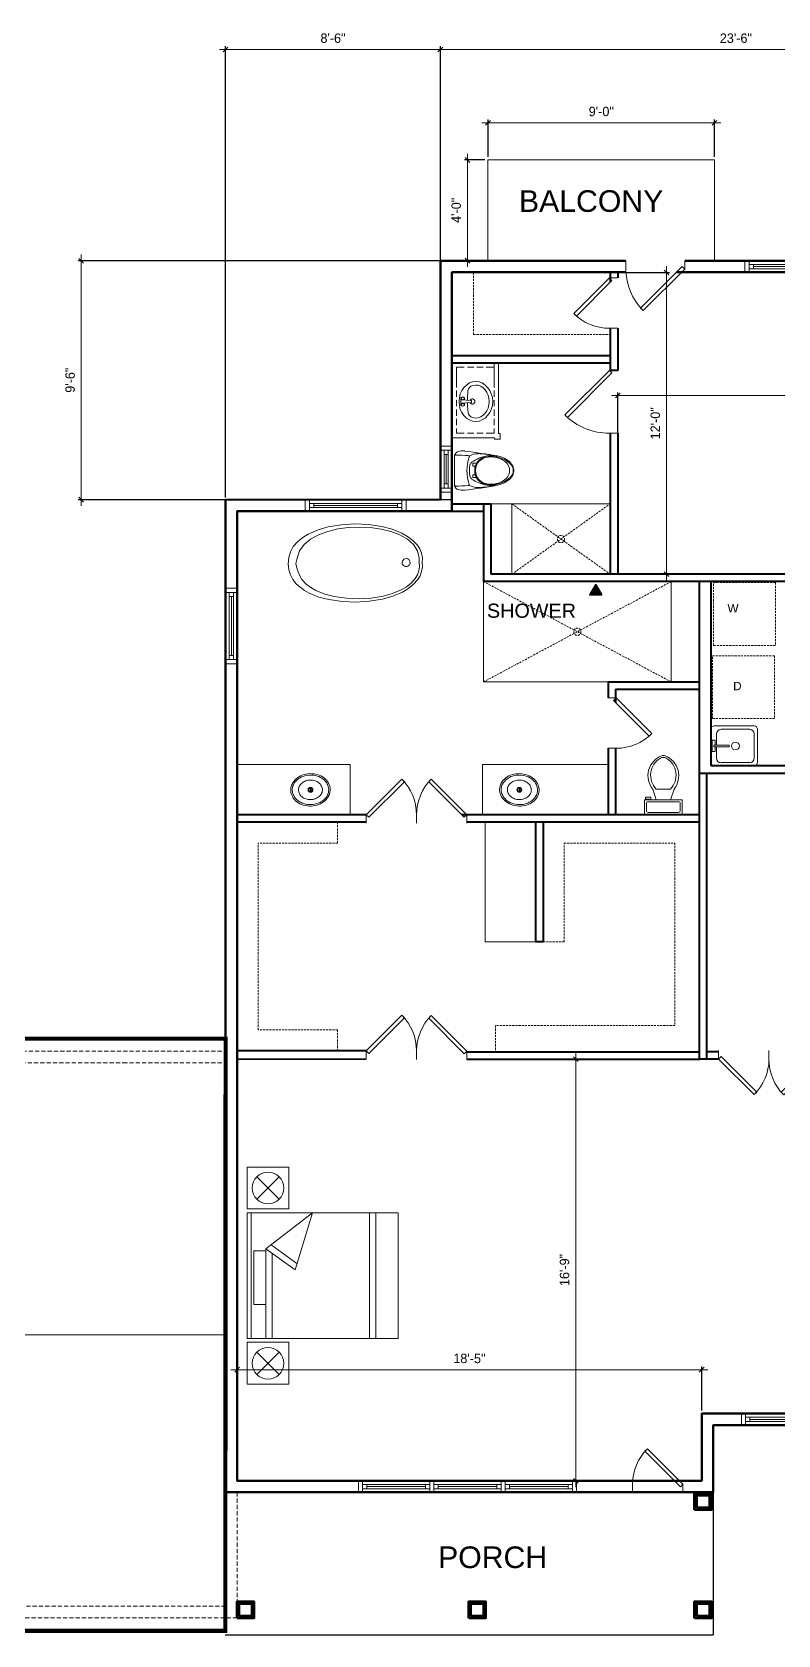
# Model space of a CAD drawing. Extents: x 4834 to 83801, y -13735 to 32221.
# Drawn here: x 11739 to 12095, y -10812 to -10048 of the extents above; entities that cross this region are included whole.
import ezdxf

# ---------------------------------------------------------------- set-up
doc = ezdxf.new("R2010")
doc.units = 0
doc.header["$LTSCALE"] = 8
doc.header["$MEASUREMENT"] = 0
doc.linetypes.add('HIDDEN', pattern=[0.375, 0.25, -0.125])
doc.linetypes.add('Hidden (½x)', pattern=[0.1875, 0.125, -0.0625])
doc.layers.get('0').update_dxf_attribs({"lineweight": 9})
doc.layers.get('DefPoints').update_dxf_attribs({"color": 17})
for name, color, linetype, lineweight in [('A-DIM-480', 52, 'Continuous', 18), ('A-LIGHT+', 133, 'Continuous', 9), ('A-WALL', 7, 'Continuous', 40), ('A-Wall-New', 1, 'Continuous', 50), ('A-Wall-Partition', 3, 'Continuous', 35), ('A-windoor', 2, 'Continuous', 13), ('AFURNITURE', 134, 'Continuous', 18), ('Details', 2, 'Continuous', 15), ('DIM', 8, 'Continuous', 5), ('door', 43, 'Continuous', 13), ('Furniture', 132, 'Continuous', 5), ('hatch', 8, 'Continuous', 13), ('TEXT', 6, 'Continuous', 25)]:
    doc.layers.add(name, color=color, linetype=linetype, lineweight=lineweight)
doc.layers.add('A-LINE', color=6, linetype='Continuous')
doc.layers.add('PDF3_Text', color=7, linetype='Continuous')
doc.styles.add('PDF Arial', font='arial.ttf')
doc.styles.get("Standard").update_dxf_attribs({"font": 'stylu.ttf'})
doc.dimstyles.new('Forum 24', dxfattribs={"dimscale": 24, "dimtxt": 0.1875, "dimasz": 0.09375, "dimexe": 0.0625, "dimexo": 0.0625, "dimgap": 0.125, "dimtad": 1, "dimdec": 4, "dimrnd": 1, "dimzin": 7, "dimdsep": 46, "dimlunit": 4, "dimtxsty": 'Standard', "dimblk": 'OBLIQUE', "dimblk1": 'DIMTICK', "dimblk2": 'OBLIQUE', "dimcen": -0.0625, "dimdle": 0.125, "dimclrd": 256, "dimclre": 256, "dimclrt": 256, "dimadec": 0, "dimazin": 0, "dimtfac": 1, "dimtdec": 4, "dimtmove": 1, "dimatfit": 3, "dimfxl": 0.0625, "dimtvp": 1.2, "dimfrac": 2, "dimtolj": 1, "dimtzin": 7, "dimlwd": 13, "dimarcsym": 0})

# ---------------------------------------------------------------- blocks, each defined once
blk = doc.blocks.new('_Oblique')
at = {"color": 0, "linetype": 'ByBlock', "lineweight": -2}
blk.add_line((-0.5, -0.5), (0.5, 0.5), dxfattribs=at)
blk = doc.blocks.new('*D2575')
at = {"layer": 'DefPoints', "color": 0, "transparency": 16777216}
for p in [(12018.91, -10162.08), (12041.48, -10162.08), (12018.24, -10305.96)]:
    blk.add_point(p, dxfattribs=at)
at = {"layer": 'DIM', "lineweight": 13, "transparency": 16777216}
blk.add_line((12041.48, -10308.96), (12041.48, -10159.08), dxfattribs=at)
at = {"layer": 'DIM', "lineweight": -2, "transparency": 16777216}
for p, q in [((12020.41, -10162.08), (12042.98, -10162.08)), ((12019.74, -10305.96), (12042.98, -10305.96))]:
    blk.add_line(p, q, dxfattribs=at)
at = {"layer": 'DIM', "lineweight": 13, "transparency": 16777216, "xscale": 2.25, "yscale": 2.25, "zscale": 2.25}
for p, rotation in [((12041.48, -10162.08), 90), ((12041.48, -10305.96), 270)]:
    blk.add_blockref('_Oblique', p, dxfattribs=dict(at, rotation=rotation))
at = {"layer": 'DIM', "transparency": 16777216, "insert": (12036.15, -10234.02), "char_height": 4.5, "attachment_point": 5, "rotation": 90}
blk.add_mtext('\\A1;12\'-0"', dxfattribs=at)
blk = doc.blocks.new('DIMTICK')
for p, q in [((-1, 0), (1, 0)), ((0, 1), (0, -1))]:
    blk.add_line(p, q)
at = {"const_width": 0.141}
blk.add_lwpolyline([(0.71, 0.71), (-0.71, -0.71)], dxfattribs=at)
blk = doc.blocks.new('*U2549')
for p, q in [((-30, 0), (-30, 4)), ((0, 0), (0, 4))]:
    blk.add_line(p, q)
blk.add_lwpolyline([(0, 0), (-21.21, -21.21), (-22.45, -19.98), (-1.24, 1.24)], close=True)
blk.add_arc((0, 0), 30, 180, 225)
blk = doc.blocks.new('*U2556')
for p, q in [((-24, 0), (-24, 4)), ((0, 0), (0, 4))]:
    blk.add_line(p, q)
blk.add_lwpolyline([(0, 0), (-16.97, -16.97), (-18.21, -15.73), (-1.24, 1.24)], close=True)
blk.add_arc((0, 0), 24, 180, 225)
blk = doc.blocks.new('*U2475')
for p, q in [((-24, 0), (-24, 4)), ((0, 0), (0, 4))]:
    blk.add_line(p, q)
blk.add_lwpolyline([(0, 0), (-16.97, -16.97), (-18.21, -15.73), (-1.24, 1.24)], close=True)
blk.add_arc((0, 0), 24, 180, 225)
blk = doc.blocks.new('A$C13B4006E')
at = {"layer": 'Furniture'}
for p, q in [((0, 83.54), (0, 103.54)), ((0, 103.54), (20, 103.54)), ((20, 83.54), (20, 103.54)), ((4.68, 98.86), (15.32, 88.21)), ((4.68, 88.21), (15.32, 98.86)), ((0, 83.54), (20, 83.54)), ((2, 21.77), (2, 81.77)), ((9, 38.97), (9, 81.77)), ((12, 41.12), (12, 81.77)), ((58.34, 81.77), (58.34, 21.77)), ((61.34, 81.77), (61.34, 21.77)), ((9, 38.97), (22.88, 48.93)), ((11.48, 37.05), (23.81, 45.91)), ((22.88, 48.93), (31.26, 21.77)), ((31.26, 21.77), (9, 38.97)), ((0, 20), (20, 20)), ((0, 20), (0, 0)), ((4.68, 4.68), (15.32, 15.32)), ((4.68, 15.32), (15.32, 4.68)), ((20, 20), (20, 0)), ((0, 0), (20, 0))]:
    blk.add_line(p, q, dxfattribs=at)
blk.add_lwpolyline([(72, 81.77), (0, 81.77), (0, 21.77), (72, 21.77)], close=True, dxfattribs=at)
blk.add_lwpolyline([(9, 39.96), (3.3, 39.96), (3.3, 65.54), (9, 65.54)], dxfattribs=at)
for centre in [(10, 93.54), (10, 10)]:
    blk.add_circle(centre, 7.53, dxfattribs=at)
blk = doc.blocks.new('*U2546')
for p, q in [((0, 0), (0, -4)), ((-24, 0), (-24, -4))]:
    blk.add_line(p, q)
blk.add_lwpolyline([(0, 0), (-16.97, 16.97), (-18.21, 15.73), (-1.24, -1.24)], close=True)
blk.add_arc((0, 0), 24, 135, 180)
blk = doc.blocks.new('*U2579')
for p, q in [((-36, 0), (8, 0)), ((-36, -3.75), (-36, -1.75)), ((-36, -1.75), (8, -1.75)), ((8, -3.75), (-36, -3.75)), ((-36, -5.5), (8, -5.5)), ((-34, -1.75), (-34, -3.75)), ((6, -2.75), (-34, -2.75)), ((6, -1.75), (6, -3.75)), ((8, -1.75), (8, -3.75))]:
    blk.add_line(p, q)
blk.add_lwpolyline([(-36, -5.5), (-38, -5.5), (-38, 0), (-36, 0)], close=True)
at = {"extrusion": (0, 0, -1)}
blk.add_lwpolyline([(-8, -5.5), (-10, -5.5), (-10, 0), (-8, 0)], close=True, dxfattribs=at)
blk = doc.blocks.new('*U2580')
for p, q in [((-24, 0), (8, 0)), ((-24, -3.75), (-24, -1.75)), ((-24, -1.75), (8, -1.75)), ((8, -3.75), (-24, -3.75)), ((-24, -5.5), (8, -5.5)), ((-22, -1.75), (-22, -3.75)), ((6, -2.75), (-22, -2.75)), ((6, -1.75), (6, -3.75)), ((8, -1.75), (8, -3.75))]:
    blk.add_line(p, q)
blk.add_lwpolyline([(-24, -5.5), (-26, -5.5), (-26, 0), (-24, 0)], close=True)
at = {"extrusion": (0, 0, -1)}
blk.add_lwpolyline([(-8, -5.5), (-10, -5.5), (-10, 0), (-8, 0)], close=True, dxfattribs=at)
blk = doc.blocks.new('*U2715')
for p, q in [((-24, 0), (4, 0)), ((-24, -3.75), (-24, -1.75)), ((-24, -1.75), (4, -1.75)), ((4, -3.75), (-24, -3.75)), ((-24, -5.5), (4, -5.5)), ((-22, -1.75), (-22, -3.75)), ((2, -2.75), (-22, -2.75)), ((2, -1.75), (2, -3.75)), ((4, -1.75), (4, -3.75))]:
    blk.add_line(p, q)
blk.add_lwpolyline([(-24, -5.5), (-26, -5.5), (-26, 0), (-24, 0)], close=True)
at = {"extrusion": (0, 0, -1)}
blk.add_lwpolyline([(-4, -5.5), (-6, -5.5), (-6, 0), (-4, 0)], close=True, dxfattribs=at)
blk = doc.blocks.new('*D2587')
at = {"layer": 'DefPoints', "color": 0, "transparency": 16777216}
for p in [(12217.43, -10220.77), (12018.24, -10305.96), (12217.43, -10315.96)]:
    blk.add_point(p, dxfattribs=at)
at = {"layer": 'DIM', "lineweight": 13, "transparency": 16777216}
blk.add_line((12015.24, -10220.77), (12220.43, -10220.77), dxfattribs=at)
at = {"layer": 'DIM', "lineweight": -2, "transparency": 16777216}
for p, q in [((12018.24, -10304.46), (12018.24, -10219.27)), ((12217.43, -10314.46), (12217.43, -10219.27))]:
    blk.add_line(p, q, dxfattribs=at)
at = {"layer": 'DIM', "lineweight": 13, "transparency": 16777216, "xscale": 2.25, "yscale": 2.25, "zscale": 2.25, "rotation": 180}
blk.add_blockref('_Oblique', (12018.24, -10220.77), dxfattribs=at)
at = {"layer": 'DIM', "lineweight": 13, "transparency": 16777216, "xscale": 2.25, "yscale": 2.25, "zscale": 2.25}
blk.add_blockref('_Oblique', (12217.43, -10220.77), dxfattribs=at)
at = {"layer": 'DIM', "transparency": 16777216, "insert": (12117.84, -10215.36), "char_height": 4.5, "attachment_point": 5}
blk.add_mtext('\\A1;16\'-7"', dxfattribs=at)
blk = doc.blocks.new('*D2664')
at = {"layer": 'A-DIM-480', "lineweight": -2, "transparency": 16777216}
for p, q in [((11933.67, -10154), (11933.67, -10054.3)), ((12215.43, -10154), (12215.43, -10054.3))]:
    blk.add_line(p, q, dxfattribs=at)
at = {"layer": 'A-DIM-480', "lineweight": 13, "transparency": 16777216}
blk.add_line((12218.43, -10055.8), (11930.67, -10055.8), dxfattribs=at)
at = {"layer": 'DefPoints', "color": 0, "transparency": 16777216}
for p in [(11933.67, -10055.8), (11933.67, -10155.5), (12215.43, -10155.5)]:
    blk.add_point(p, dxfattribs=at)
at = {"layer": 'A-DIM-480', "lineweight": 13, "transparency": 16777216, "xscale": 2.25, "yscale": 2.25, "zscale": 2.25, "rotation": 180}
blk.add_blockref('_Oblique', (11933.67, -10055.8), dxfattribs=at)
at = {"layer": 'A-DIM-480', "lineweight": 13, "transparency": 16777216, "xscale": 2.25, "yscale": 2.25, "zscale": 2.25}
blk.add_blockref('_Oblique', (12215.43, -10055.8), dxfattribs=at)
at = {"layer": 'A-DIM-480', "transparency": 16777216, "insert": (12074.55, -10050.47), "char_height": 4.5, "attachment_point": 5}
blk.add_mtext('\\A1;23\'-6"', dxfattribs=at)
blk = doc.blocks.new('*D2665')
at = {"layer": 'A-DIM-480', "lineweight": -2, "transparency": 16777216}
for p, q in [((11831.32, -10269.4), (11831.32, -10054.3)), ((11933.67, -10267.69), (11933.67, -10054.3))]:
    blk.add_line(p, q, dxfattribs=at)
at = {"layer": 'A-DIM-480', "lineweight": 13, "transparency": 16777216}
blk.add_line((11936.67, -10055.8), (11828.32, -10055.8), dxfattribs=at)
at = {"layer": 'DefPoints', "color": 0, "transparency": 16777216}
for p in [(11831.32, -10055.8), (11831.32, -10270.9), (11933.67, -10269.19)]:
    blk.add_point(p, dxfattribs=at)
at = {"layer": 'A-DIM-480', "lineweight": 13, "transparency": 16777216, "xscale": 2.25, "yscale": 2.25, "zscale": 2.25, "rotation": 180}
blk.add_blockref('_Oblique', (11831.32, -10055.8), dxfattribs=at)
at = {"layer": 'A-DIM-480', "lineweight": 13, "transparency": 16777216, "xscale": 2.25, "yscale": 2.25, "zscale": 2.25}
blk.add_blockref('_Oblique', (11933.67, -10055.8), dxfattribs=at)
at = {"layer": 'A-DIM-480', "transparency": 16777216, "insert": (11882.5, -10050.47), "char_height": 4.5, "attachment_point": 5}
blk.add_mtext('\\A1;8\'-6"', dxfattribs=at)
blk = doc.blocks.new('*D2666')
at = {"layer": 'A-DIM-480', "lineweight": 13, "transparency": 16777216}
blk.add_line((11762.52, -10273.43), (11762.52, -10153.52), dxfattribs=at)
at = {"layer": 'A-DIM-480', "lineweight": -2, "transparency": 16777216}
for p, q in [((11939.17, -10156.52), (11761.02, -10156.52)), ((11939.17, -10270.43), (11761.02, -10270.43))]:
    blk.add_line(p, q, dxfattribs=at)
at = {"layer": 'DefPoints', "color": 0, "transparency": 16777216}
for p in [(11762.52, -10156.52), (11940.67, -10156.52), (11940.67, -10270.43)]:
    blk.add_point(p, dxfattribs=at)
at = {"layer": 'A-DIM-480', "lineweight": 13, "transparency": 16777216, "xscale": 2.25, "yscale": 2.25, "zscale": 2.25}
for p, rotation in [((11762.52, -10156.52), 90), ((11762.52, -10270.43), 270)]:
    blk.add_blockref('_Oblique', p, dxfattribs=dict(at, rotation=rotation))
at = {"layer": 'A-DIM-480', "transparency": 16777216, "insert": (11757.18, -10213.47), "char_height": 4.5, "attachment_point": 5, "rotation": 90}
blk.add_mtext('\\A1;9\'-6"', dxfattribs=at)
blk = doc.blocks.new('*D2685')
at = {"layer": 'A-DIM-480', "lineweight": 13, "transparency": 16777216}
blk.add_line((11998.22, -10741.08), (11998.22, -10534.17), dxfattribs=at)
at = {"layer": 'A-DIM-480', "lineweight": -2, "transparency": 16777216}
for p, q in [((12028.1, -10537.17), (11996.72, -10537.17)), ((12021.82, -10738.08), (11996.72, -10738.08))]:
    blk.add_line(p, q, dxfattribs=at)
at = {"layer": 'DefPoints', "color": 0, "transparency": 16777216}
for p in [(11998.22, -10537.17), (12029.6, -10537.17), (12023.32, -10738.08)]:
    blk.add_point(p, dxfattribs=at)
at = {"layer": 'A-DIM-480', "lineweight": 13, "transparency": 16777216, "xscale": 2.25, "yscale": 2.25, "zscale": 2.25}
for p, rotation in [((11998.22, -10537.17), 90), ((11998.22, -10738.08), 270)]:
    blk.add_blockref('_Oblique', p, dxfattribs=dict(at, rotation=rotation))
at = {"layer": 'A-DIM-480', "transparency": 16777216, "insert": (11992.88, -10637.62), "char_height": 4.5, "attachment_point": 5, "rotation": 90}
blk.add_mtext('\\A1;16\'-9"', dxfattribs=at)
blk = doc.blocks.new('*D2686')
at = {"layer": 'A-DIM-480', "lineweight": 13, "transparency": 16777216}
blk.add_line((12061.25, -10685.13), (11833.8, -10685.13), dxfattribs=at)
at = {"layer": 'A-DIM-480', "lineweight": -2, "transparency": 16777216}
for p, q in [((11836.8, -10704.58), (11836.8, -10683.63)), ((12058.25, -10704.58), (12058.25, -10683.63))]:
    blk.add_line(p, q, dxfattribs=at)
at = {"layer": 'DefPoints', "color": 0, "transparency": 16777216}
for p in [(11836.8, -10685.13), (11836.8, -10706.08), (12058.25, -10706.08)]:
    blk.add_point(p, dxfattribs=at)
at = {"layer": 'A-DIM-480', "lineweight": 13, "transparency": 16777216, "xscale": 2.25, "yscale": 2.25, "zscale": 2.25, "rotation": 180}
blk.add_blockref('_Oblique', (11836.8, -10685.13), dxfattribs=at)
at = {"layer": 'A-DIM-480', "lineweight": 13, "transparency": 16777216, "xscale": 2.25, "yscale": 2.25, "zscale": 2.25}
blk.add_blockref('_Oblique', (12058.25, -10685.13), dxfattribs=at)
at = {"layer": 'A-DIM-480', "transparency": 16777216, "insert": (11947.53, -10679.79), "char_height": 4.5, "attachment_point": 5}
blk.add_mtext('\\A1;18\'-5"', dxfattribs=at)
blk = doc.blocks.new('*U2688')
for p, q in [((-24, 0), (-24, 4)), ((0, 0), (0, 4))]:
    blk.add_line(p, q)
blk.add_lwpolyline([(0, 0), (-16.97, -16.97), (-18.21, -15.73), (-1.24, 1.24)], close=True)
blk.add_arc((0, 0), 24, 180, 225)
blk = doc.blocks.new('*U2689')
for p, q in [((-24, 0), (-6, 0)), ((-24, -3.75), (-24, -1.75)), ((-24, -1.75), (-6, -1.75)), ((-6, -3.75), (-24, -3.75)), ((-24, -5.5), (-6, -5.5)), ((-22, -1.75), (-22, -3.75)), ((-8, -2.75), (-22, -2.75)), ((-8, -1.75), (-8, -3.75)), ((-6, -1.75), (-6, -3.75))]:
    blk.add_line(p, q)
blk.add_lwpolyline([(-24, -5.5), (-26, -5.5), (-26, 0), (-24, 0)], close=True)
at = {"extrusion": (0, 0, -1)}
blk.add_lwpolyline([(6, -5.5), (4, -5.5), (4, 0), (6, 0)], close=True, dxfattribs=at)
blk = doc.blocks.new('*U2690')
for p, q in [((-54, 0), (-22, 0)), ((-54, -3.75), (-54, -1.75)), ((-54, -1.75), (-22, -1.75)), ((-22, -3.75), (-54, -3.75)), ((-54, -5.5), (-22, -5.5)), ((-52, -1.75), (-52, -3.75)), ((-24, -2.75), (-52, -2.75)), ((-24, -1.75), (-24, -3.75)), ((-22, -1.75), (-22, -3.75))]:
    blk.add_line(p, q)
blk.add_lwpolyline([(-54, -5.5), (-56, -5.5), (-56, 0), (-54, 0)], close=True)
at = {"extrusion": (0, 0, -1)}
blk.add_lwpolyline([(22, -5.5), (20, -5.5), (20, 0), (22, 0)], close=True, dxfattribs=at)
blk = doc.blocks.new('Toilet - top')
for p, q in [((-10, -8.5), (-8, -8.5)), ((-10, -9.5), (-10, -8.5)), ((-8, -8.5), (-8, -8)), ((-7, -8), (-7, -9.5)), ((-4, -8), (-6, -14)), ((4, -8), (6, -14)), ((9.5, -6), (9.5, -2)), ((-7, -9.5), (-10, -9.5)), ((4, -14), (-4, -14))]:
    blk.add_line(p, q)
blk.add_lwpolyline([(10.5, -8), (10.5, 0), (-10.5, 0), (-10.5, -8)], close=True)
for points in [[(-9.5, -2), (-9.5, -6)], [(8.5, -1), (-8.5, -1)], [(-8.5, -7), (8.5, -7)]]:
    blk.add_lwpolyline(points)
for centre, radius, start, end in [((-8.62, -1.88), 0.884, 81.8699, 188.1301), ((-8.62, -6.12), 0.884, 171.8699, 278.1301), ((8.62, -1.88), 0.884, 351.8699, 98.1301), ((8.62, -6.12), 0.884, 261.8699, 8.1301), ((3.52, -21.58), 12.17, 141.46911, 247.97143), ((4.2, -21.82), 11.33, 136.36773, 238.94682), ((-3.52, -21.58), 12.17, 292.02843, 38.53071), ((-4.2, -21.82), 11.33, 301.05301, 43.63209), ((0, -27.88), 4, 245.73182, 294.26817), ((0, -29), 4, 254.86053, 285.13947)]:
    blk.add_arc(centre, radius, start, end)
blk = doc.blocks.new('*U2691')
for p, q in [((0, 0), (0, -4)), ((24, 0), (24, -4))]:
    blk.add_line(p, q)
blk.add_lwpolyline([(0, 0), (16.97, 16.97), (18.21, 15.73), (1.24, -1.24)], close=True)
blk.add_arc((0, 0), 24, 360, 45)
blk = doc.blocks.new('*U2694')
for p, q in [((-28, 0), (-28, -4)), ((0, 0), (0, -4))]:
    blk.add_line(p, q)
blk.add_lwpolyline([(0, 0), (-19.8, 19.8), (-21.04, 18.56), (-1.24, -1.24)], close=True)
blk.add_arc((0, 0), 28, 135, 180)
blk = doc.blocks.new('*D2695')
at = {"layer": 'A-DIM-480', "lineweight": -2, "transparency": 16777216}
for p, q in [((11954.89, -10108.5), (11945.11, -10108.5)), ((11954.89, -10156.5), (11945.11, -10156.5))]:
    blk.add_line(p, q, dxfattribs=at)
at = {"layer": 'A-DIM-480', "lineweight": 13, "transparency": 16777216}
blk.add_line((11946.61, -10159.5), (11946.61, -10105.5), dxfattribs=at)
at = {"layer": 'DefPoints', "color": 0, "transparency": 16777216}
for p in [(11946.61, -10108.5), (11956.39, -10108.5), (11956.39, -10156.5)]:
    blk.add_point(p, dxfattribs=at)
at = {"layer": 'A-DIM-480', "lineweight": 13, "transparency": 16777216, "xscale": 2.25, "yscale": 2.25, "zscale": 2.25}
for p, rotation in [((11946.61, -10108.5), 90), ((11946.61, -10156.5), 270)]:
    blk.add_blockref('_Oblique', p, dxfattribs=dict(at, rotation=rotation))
at = {"layer": 'A-DIM-480', "transparency": 16777216, "insert": (11941.24, -10132.5), "char_height": 4.5, "attachment_point": 5, "rotation": 90}
blk.add_mtext('\\A1;4\'-0"', dxfattribs=at)
blk = doc.blocks.new('*D2696')
at = {"layer": 'A-DIM-480', "lineweight": 13, "transparency": 16777216}
blk.add_line((11953.39, -10090.73), (12067.39, -10090.73), dxfattribs=at)
at = {"layer": 'A-DIM-480', "lineweight": -2, "transparency": 16777216}
for p, q in [((11956.39, -10107), (11956.39, -10089.23)), ((12064.39, -10107), (12064.39, -10089.23))]:
    blk.add_line(p, q, dxfattribs=at)
at = {"layer": 'DefPoints', "color": 0, "transparency": 16777216}
for p in [(12064.39, -10090.73), (11956.39, -10108.5), (12064.39, -10108.5)]:
    blk.add_point(p, dxfattribs=at)
at = {"layer": 'A-DIM-480', "lineweight": 13, "transparency": 16777216, "xscale": 2.25, "yscale": 2.25, "zscale": 2.25, "rotation": 180}
blk.add_blockref('_Oblique', (11956.39, -10090.73), dxfattribs=at)
at = {"layer": 'A-DIM-480', "lineweight": 13, "transparency": 16777216, "xscale": 2.25, "yscale": 2.25, "zscale": 2.25}
blk.add_blockref('_Oblique', (12064.39, -10090.73), dxfattribs=at)
at = {"layer": 'A-DIM-480', "transparency": 16777216, "insert": (12010.39, -10085.39), "char_height": 4.5, "attachment_point": 5}
blk.add_mtext('\\A1;9\'-0"', dxfattribs=at)

msp = doc.modelspace()

# ---------------------------------------------------------------- hatches: boundary and pattern name
at = {"layer": 'DIM'}
h = msp.add_hatch(dxfattribs=at)
h.set_pattern_fill('ANSI31', color=1, angle=-60)
h.set_pattern_definition([(345, (-5193.84875, 2579.44808), (0.03235238064, 0.1207407283), [])])
h.paths.add_polyline_path([(12010.57911, -10315.8569), (12007.72382, -10310.91139), (12004.89637, -10315.80867), (12010.55127, -10315.80867)])

# ---------------------------------------------------------------- linework, layer by layer
at = {"layer": 'A-LIGHT+'}
for p, q in [((11954.24323, -10309.46381), (11954.24323, -10357.28617)), ((12043.70987, -10309.46381), (12043.70987, -10357.28617)), ((12013.72489, -10357.28617), (11954.24323, -10357.28617))]:
    msp.add_line(p, q, dxfattribs=at)
msp.add_lwpolyline([(11359.72313, -10668.45941), (11831.24014, -10668.45941)], dxfattribs=at)
at = {"layer": 'A-LINE', "color": 6, "linetype": 'Continuous', "lineweight": 30}
for p in [(12063.75244, -10743.57718), (11831.16157, -10811.45282)]:
    msp.add_line(p, (12063.75202, -10811.58064), dxfattribs=at)
at = {"layer": 'A-LINE', "color": 6, "linetype": 'Continuous', "lineweight": 30, "const_width": 2}
msp.add_lwpolyline([(11831.31769, -10527.34304), (11218.60676, -10527.34304), (11218.60676, -10809.57577), (11831.1626, -10809.57577)], close=True, dxfattribs=at)
at = {"layer": 'A-WALL'}
for p, q in [((12014.61932, -10162.07612), (12014.61932, -10166.81728)), ((12018.24432, -10162.07612), (12018.24432, -10164.7174)), ((12014.61932, -10188.7174), (12014.61932, -10208.785)), ((12018.24432, -10188.7174), (12018.24432, -10208.785)), ((12018.24432, -10208.785), (12014.24432, -10208.785)), ((12014.61932, -10238.785), (12014.61932, -10305.96119)), ((12018.24432, -10238.785), (12018.24432, -10305.96119)), ((11939.17325, -10272.40392), (11957.74323, -10272.40392)), ((11939.17325, -10275.90392), (11954.24323, -10275.90392)), ((11954.24323, -10272.40392), (11954.24323, -10309.46381)), ((11957.74323, -10272.40392), (11957.74323, -10305.96381)), ((12057.22489, -10537.05785), (12057.22489, -10309.46381)), ((12062.72489, -10397.31951), (12062.72489, -10309.46381)), ((12013.72489, -10357.28617), (12057.22489, -10357.28617)), ((12013.72489, -10357.28617), (12013.72489, -10364.93871)), ((12017.22489, -10360.78617), (12017.22489, -10367.18216)), ((12017.22489, -10360.78617), (12057.22489, -10360.78617)), ((12013.72489, -10388.93871), (12013.72489, -10420.58977)), ((12017.22489, -10388.93871), (12017.22489, -10420.58977)), ((12113.52455, -10397.31951), (12062.72489, -10397.31951)), ((12113.52404, -10400.94451), (12057.22489, -10400.94451)), ((12060.72489, -10537.05785), (12060.72489, -10400.94451)), ((11898.32352, -10420.58244), (11836.81769, -10420.58836)), ((12057.22489, -10420.58977), (11943.85598, -10420.58977)), ((11898.32352, -10424.08977), (11836.81769, -10424.08836)), ((12057.22489, -10424.08977), (11946.32352, -10424.08977)), ((11982.7038, -10481.20028), (11979.0788, -10481.20028)), ((11898.32352, -10533.17066), (11836.81769, -10533.17066)), ((11946.32352, -10533.55828), (12057.22489, -10533.55577)), ((12066.29991, -10533.55785), (12060.72489, -10533.55785)), ((11898.32352, -10537.17066), (11836.81769, -10537.22677)), ((11946.32352, -10537.17066), (12057.22489, -10537.17066)), ((12066.29991, -10537.05785), (12057.22489, -10537.05785))]:
    msp.add_line(p, q, dxfattribs=at)
for points in [[(11939.17325, -10201.67553), (12014.61932, -10201.67553)], [(11939.17325, -10205.17553), (12014.61932, -10205.17553)], [(12169.43338, -10343.29282), (12169.43338, -10338.34307), (12137.05412, -10305.96381), (11957.74323, -10305.96381)], [(12165.80838, -10397.31951), (12165.80838, -10339.66782), (12135.60437, -10309.46381), (11954.24323, -10309.46381)], [(11979.0788, -10424.08977), (11979.0788, -10481.20028)], [(11982.7038, -10424.08977), (11982.7038, -10481.20028)]]:
    msp.add_lwpolyline(points, dxfattribs=at)
at = {"layer": 'A-Wall-New'}
for points in [[(12669.83244, -10320.97408), (12669.83244, -10156.49785), (12473.83244, -10156.49785), (12473.83244, -10096.49785), (12215.43338, -10096.49785), (12215.43338, -10156.49785), (12050.14421, -10156.49785)], [(12664.33244, -10321.04631), (12664.33244, -10161.99785), (12468.33244, -10161.99785), (12468.33244, -10101.99785), (12220.93338, -10101.99785), (12220.93338, -10161.99785), (12046.16933, -10161.99785)], [(12022.14421, -10156.49785), (11933.67325, -10156.49785), (11933.67325, -10270.40518), (11831.31769, -10270.42698), (11831.31769, -10518.53883)], [(12022.18441, -10161.99785), (11939.17325, -10161.99785), (11939.17325, -10275.90392), (11836.81769, -10275.92572), (11836.81769, -10522.51371)], [(11831.31769, -10518.53883), (11831.31769, -10518.79708)], [(11831.31769, -10518.79708), (11831.31769, -10743.57577), (12063.75244, -10743.57718), (12063.75244, -10711.57718), (12243.75244, -10711.57718), (12243.75244, -10743.57718), (12473.83177, -10743.57718), (12473.8325, -10711.57718), (12669.83244, -10711.57718), (12669.83244, -10544.03878)], [(11836.81769, -10518.50131), (11836.81769, -10522.77195)], [(11836.81769, -10522.77195), (11836.81769, -10738.07577), (12058.25244, -10738.07718), (12058.25244, -10706.07718), (12249.25244, -10706.07718), (12249.25244, -10738.07718), (12468.33189, -10738.07718), (12468.33263, -10706.07718), (12664.33244, -10706.07718), (12664.33244, -10543.96656)]]:
    msp.add_lwpolyline(points, dxfattribs=at)
at = {"layer": 'A-Wall-New', "lineweight": 70}
for points in [[(12054.89897, -10751.91613), (12054.89897, -10743.91613), (12062.89897, -10743.91613), (12062.89897, -10751.91613)], [(12055.89897, -10750.91613), (12055.89897, -10744.91613), (12061.89897, -10744.91613), (12061.89897, -10750.91613)], [(11836.81769, -10803.57577), (11836.81769, -10795.57577), (11844.81769, -10795.57577), (11844.81769, -10803.57577)], [(11947.25451, -10803.57577), (11947.25451, -10795.57577), (11955.25451, -10795.57577), (11955.25451, -10803.57577)], [(12054.89897, -10803.57577), (12054.89897, -10795.57577), (12062.89897, -10795.57577), (12062.89897, -10803.57577)], [(11837.81769, -10802.57577), (11837.81769, -10796.57577), (11843.81769, -10796.57577), (11843.81769, -10802.57577)], [(11948.25451, -10802.57577), (11948.25451, -10796.57577), (11954.25451, -10796.57577), (11954.25451, -10802.57577)], [(12055.89897, -10802.57577), (12055.89897, -10796.57577), (12061.89897, -10796.57577), (12061.89897, -10802.57577)]]:
    msp.add_lwpolyline(points, close=True, dxfattribs=at)
at = {"layer": 'A-Wall-Partition'}
msp.add_lwpolyline([(12010.57911, -10315.8569), (12007.72382, -10310.91139), (12004.89637, -10315.80867), (12010.55127, -10315.80867)], close=True, dxfattribs=at)
at = {"layer": 'AFURNITURE', "linetype": 'HIDDEN', "ltscale": 0.5}
for p, q in [((11949.4584, -10191.67553), (11949.4584, -10161.99785)), ((11967.72736, -10305.96381), (12014.61932, -10272.40392)), ((11967.73101, -10272.40392), (12014.61932, -10305.96119)), ((12043.70987, -10309.46381), (11954.24323, -10357.28617)), ((12043.70987, -10357.28617), (11954.24323, -10309.46381)), ((11884.71127, -10434.08977), (11884.71127, -10424.08977)), ((11884.71127, -10434.08977), (11846.83769, -10434.08836)), ((11846.83897, -10523.17207), (11846.83769, -10434.08836)), ((11992.7038, -10434.08977), (12045.46257, -10434.08977)), ((12045.46257, -10434.08977), (12045.46257, -10521.04147)), ((12045.46257, -10521.04147), (11959.90164, -10521.04236)), ((11959.90164, -10521.04147), (11959.90193, -10533.55693)), ((11884.71127, -10523.17066), (11846.83769, -10523.17207)), ((11884.71127, -10523.17066), (11884.71127, -10533.17066))]:
    msp.add_line(p, q, dxfattribs=at)
at = {"layer": 'AFURNITURE'}
for p, q in [((11967.73101, -10272.40392), (12014.61932, -10272.40392)), ((11890.75169, -10396.58958), (11836.81769, -10396.58774)), ((11890.75169, -10396.58958), (11890.75169, -10420.58958)), ((11953.72489, -10396.58977), (11953.72489, -10420.58977)), ((11953.72489, -10396.58977), (12013.72489, -10396.58977)), ((11979.0788, -10481.20028), (11955.0788, -10481.20028)), ((11958.64809, -10481.20028), (11968.27309, -10481.20028))]:
    msp.add_line(p, q, dxfattribs=at)
at = {"layer": 'AFURNITURE', "linetype": 'HIDDEN', "ltscale": 0.5}
for points in [[(11949.4584, -10191.67553), (12014.61932, -10191.67553)], [(11982.7038, -10481.20028), (11992.7038, -10481.20028), (11992.7038, -10434.08977)]]:
    msp.add_lwpolyline(points, dxfattribs=at)
at = {"layer": 'AFURNITURE'}
for points in [[(11954.74076, -10272.40392), (11967.73101, -10272.40392), (11967.72736, -10305.96381)], [(11955.0788, -10424.08977), (11955.0788, -10481.20028)]]:
    msp.add_lwpolyline(points, dxfattribs=at)
at = {"layer": 'AFURNITURE', "linetype": 'HIDDEN', "ltscale": 0.5}
for points in [[(12063.82275, -10309.9182), (12093.40424, -10309.9182), (12093.39493, -10339.9182), (12063.82275, -10339.9182)], [(12063.43143, -10344.79032), (12093.01292, -10344.79032), (12093.00361, -10374.79032), (12063.43143, -10374.79032)]]:
    msp.add_lwpolyline(points, close=True, dxfattribs=at)
for centre in [(11991.17517, -10289.18256), (11998.97655, -10333.37499)]:
    msp.add_circle(centre, 1.73467, dxfattribs=at)
at = {"layer": 'Details', "linetype": 'Hidden (½x)', "ltscale": 2}
for points in [[(11836.81769, -10743.57577), (11836.81769, -10803.38244), (11548.4674, -10803.38244), (11548.46879, -10533.34304), (11831.31769, -10533.34304)], [(11782.46865, -10533.34304), (11831.31769, -10533.34304)], [(11831.31769, -10743.57577), (11831.31769, -10797.88244), (11553.96743, -10797.88244), (11553.96876, -10538.84304), (11782.46865, -10538.84304)], [(11782.46865, -10538.84304), (11831.31769, -10538.84304)]]:
    msp.add_lwpolyline(points, dxfattribs=at)
at = {"layer": 'door', "lineweight": 20}
msp.add_lwpolyline([(11956.38641, -10156.49785), (11956.38641, -10108.49785), (12064.38641, -10108.49785), (12064.38641, -10156.49785)], dxfattribs=at)
at = {"layer": 'Furniture'}
for points in [[(11941.41325, -10216.90931), (11941.41325, -10207.25486), (11945.09325, -10207.25486)], [(11946.61332, -10207.25486), (11949.57265, -10207.25486)], [(11951.09332, -10207.25486), (11954.13398, -10207.25486)], [(11955.57338, -10207.25486), (11959.25338, -10207.25486)], [(11959.25332, -10205.17553), (11959.25332, -10216.90931)], [(11961.41325, -10205.17553), (11961.41325, -10238.90931), (11962.13325, -10238.90931), (11962.13325, -10241.62931)], [(11941.41325, -10218.42931), (11941.41325, -10221.38864)], [(11941.41325, -10222.90864), (11941.41325, -10225.86864)], [(11943.49325, -10225.6034), (11943.49325, -10221.6834), (11943.81258, -10221.6834)], [(11944.93332, -10221.6834), (11945.17332, -10221.6834), (11945.17332, -10222.9634)], [(11946.61332, -10222.9634), (11946.61332, -10223.0434), (11946.61332, -10221.6034), (11946.77265, -10219.6834), (11946.85265, -10218.4034)], [(11946.93332, -10228.80407), (11947.09332, -10229.6834), (11947.49332, -10230.3234), (11948.13332, -10230.8834), (11948.21332, -10230.9634), (11949.17332, -10231.2834), (11950.61332, -10231.5234), (11951.65332, -10231.4434), (11952.93332, -10230.9634), (11954.13332, -10230.1634), (11955.09332, -10229.20407), (11955.89332, -10228.0034), (11956.45332, -10226.7234), (11956.85332, -10225.20407), (11956.93332, -10223.6034), (11956.85332, -10222.08407), (11956.45332, -10220.5634), (11955.89332, -10219.2834), (11955.09332, -10218.08407), (11954.13332, -10217.0434), (11952.93332, -10216.3234), (11951.65332, -10215.84407), (11950.61332, -10215.7634), (11949.17332, -10215.92407), (11948.21332, -10216.3234), (11948.13332, -10216.3234), (11947.49332, -10216.8834), (11947.09332, -10217.6034), (11946.85332, -10218.4034)], [(11959.25332, -10218.42931), (11959.25332, -10221.38864)], [(11959.25332, -10222.90864), (11959.25332, -10225.86864)], [(11941.41325, -10227.38864), (11941.41325, -10230.42931)], [(11943.81332, -10225.6034), (11943.49398, -10225.6034)], [(11945.17332, -10224.3234), (11945.17332, -10225.6034), (11944.93332, -10225.6034)], [(11946.61332, -10224.1634), (11946.61332, -10225.6034), (11946.77265, -10227.6034), (11946.93265, -10228.80407)], [(11959.25332, -10227.38864), (11959.25332, -10230.42931)], [(11941.41325, -10231.86931), (11941.41325, -10234.90931)], [(11941.41325, -10236.42931), (11941.41325, -10238.74864), (11945.09325, -10238.74864)], [(11959.25332, -10231.86931), (11959.25332, -10234.90931)], [(11959.25332, -10236.42931), (11959.25332, -10238.74864)], [(11959.41325, -10241.62864), (11959.41325, -10240.90864), (11939.17325, -10240.90864)], [(11946.61332, -10238.74864), (11949.57265, -10238.74864)], [(11951.09332, -10238.74864), (11954.13398, -10238.74864)], [(11955.57338, -10238.74864), (11959.25338, -10238.74864)], [(11962.13332, -10241.62864), (11959.41332, -10241.62864)]]:
    msp.add_lwpolyline(points, dxfattribs=at)
for points in [[(11947.57338, -10214.80407), (11946.13338, -10215.7634), (11944.93338, -10216.8834), (11943.89338, -10218.3234), (11943.17338, -10219.92407), (11942.77338, -10221.7634), (11942.61338, -10223.6034), (11942.77338, -10225.5234), (11943.17338, -10227.36407), (11943.89338, -10228.8834), (11944.93338, -10230.3234), (11946.13338, -10231.5234), (11947.57338, -10232.4034), (11949.01338, -10232.9634), (11950.61338, -10233.1234), (11952.13338, -10232.9634), (11953.57338, -10232.4034), (11955.01338, -10231.5234), (11956.21338, -10230.3234), (11957.25338, -10228.8834), (11957.97338, -10227.36407), (11958.45338, -10225.5234), (11958.61338, -10223.6034), (11958.45338, -10221.7634), (11957.97338, -10219.92407), (11957.25338, -10218.3234), (11956.21338, -10216.8834), (11955.01338, -10215.7634), (11953.57338, -10214.80407), (11952.13338, -10214.3234), (11950.61338, -10214.1634), (11949.01338, -10214.3234)], [(11948.45332, -10223.20407), (11948.45332, -10224.08407), (11943.49332, -10224.40407), (11943.49332, -10222.88407)]]:
    msp.add_lwpolyline(points, close=True, dxfattribs=at)
msp.add_lwpolyline([(11947.74738, -10224.11873, 0.359104716), (11949.13938, -10224.85873, 0.358694798), (11950.13205, -10223.63473, 0.358636194), (11949.12138, -10222.42473, 0.358747601), (11947.74005, -10223.18407)], format="xyb", dxfattribs=at)
for centre, radius in [((11944.33365, -10222.13613), 0.69387), ((11944.33365, -10225.17658), 0.69365)]:
    msp.add_circle(centre, radius, dxfattribs=at)
at = {"layer": 'hatch'}
for p, q in [((11871.75641, -10407.96606), (11871.76525, -10409.50568)), ((11971.34442, -10407.96624), (11971.33558, -10409.50587))]:
    msp.add_line(p, q, dxfattribs=at)
for points in [[(11940.76054, -10248.92305, 0.227585057), (11940.52321, -10248.97772, 0.228441993), (11940.41788, -10249.19638)], [(11940.94188, -10249.07572, 0.200060963), (11940.74121, -10249.15638, 0.200592105), (11940.65788, -10249.35638)], [(11947.37388, -10249.62972, -0.232384954), (11947.41121, -10250.08572, 0.165833806), (11947.43121, -10263.02838, -0.230967574), (11947.35721, -10263.46238, 0.156987896), (11951.49788, -10264.58905)], [(11951.49921, -10248.52305, 0.157076779), (11947.35788, -10249.64972, 0.232263816), (11946.97788, -10249.39705)], [(11959.70728, -10249.39972, 0.031463953), (11955.79794, -10249.58838, 0.098469508), (11948.57788, -10252.52572)], [(11956.46461, -10250.12838, 0.39644883), (11950.41928, -10256.55505, 0.396383379), (11956.46461, -10262.98372)], [(11963.68654, -10251.60505, 0.02080523), (11961.83121, -10250.75038, 0.094964082), (11956.45788, -10250.06305)], [(11961.82321, -10262.28172, 0.021156664), (11963.67721, -10261.43305, 0.281418444), (11966.65921, -10256.55638, 0.281453184), (11963.67788, -10251.67905, -0.281453184), (11966.65921, -10256.55638, -0.281418444), (11963.67721, -10261.43305)], [(11966.83721, -10259.95238, 0.221217926), (11968.41721, -10256.55638, 0.221113501), (11966.83788, -10253.16038)], [(11966.89721, -10260.47372, 0.214379801), (11968.65788, -10256.55638, 0.214345747), (11966.89788, -10252.63905)], [(11948.57921, -10260.58705, 0.098480444), (11955.82454, -10263.52105, 0.031374075), (11959.70454, -10263.71305)], [(11940.41521, -10263.91638, 0.227335749), (11940.52121, -10264.13505, 0.226325098), (11940.75788, -10264.18905)], [(11940.66054, -10263.67572, 0.200272011), (11940.74388, -10263.87505, 0.199198061), (11940.94454, -10263.95572)], [(11942.03454, -10265.60638, 0.103510866), (11945.32454, -10265.90038, 0.019549883), (11960.66454, -10263.56105)]]:
    msp.add_lwpolyline(points, format="xyb", dxfattribs=at)
for points in [[(11940.41788, -10249.15572), (11940.41788, -10263.87572)], [(11950.89788, -10253.07572), (11949.13721, -10253.07572), (11949.13721, -10254.43572), (11950.73788, -10254.43572)], [(11950.73788, -10258.59572), (11949.13788, -10258.59572), (11949.13788, -10259.87572), (11950.89721, -10259.87572)], [(11950.17788, -10258.59572), (11950.17788, -10254.43572)], [(11880.24956, -10283.38079), (11875.37791, -10284.82575), (11870.72338, -10286.80131)], [(11892.98325, -10281.97156), (11886.61466, -10282.35554), (11880.25292, -10283.38283)], [(11905.74165, -10283.1354), (11899.46598, -10282.23043), (11892.9845, -10281.96948)], [(11915.32663, -10286.36996), (11910.63493, -10284.48436), (11905.7377, -10283.13344)], [(11870.72869, -10286.79926), (11868.08766, -10288.43609), (11865.6657, -10290.39083), (11863.56149, -10292.66519)], [(11922.71545, -10292.09923), (11920.56919, -10289.86579), (11918.00005, -10287.9591), (11915.33133, -10286.37338)], [(11863.55819, -10292.66869), (11862.20239, -10295.25852), (11861.37929, -10298.05724), (11861.08921, -10300.9595)], [(11865.4205, -10298.23229), (11864.80904, -10300.92363)], [(11918.63445, -10299.01017), (11918.09966, -10298.58396), (11917.35666, -10298.48444), (11918.09966, -10298.58396), (11918.63444, -10299.00884)], [(11925.02159, -10300.34402), (11925.10653, -10298.08643), (11924.66123, -10295.94528), (11923.89763, -10293.91254), (11922.71345, -10292.09919)], [(11923.53499, -10300.35833), (11923.62201, -10298.31673)], [(11861.09121, -10300.95942), (11861.43642, -10303.85356)], [(11864.80335, -10300.81708), (11865.46715, -10303.49415), (11866.34125, -10306.06319), (11867.64095, -10308.51946)], [(11921.69509, -10307.99633), (11922.7405, -10306.26818), (11923.35987, -10304.32946), (11923.65925, -10302.39383), (11923.53297, -10300.35628)], [(11922.87357, -10308.52507), (11924.02262, -10306.68993), (11924.74628, -10304.6422), (11925.15092, -10302.49021), (11925.02361, -10300.34666)], [(11867.64433, -10308.51662), (11869.68288, -10310.64243), (11871.93132, -10312.33954), (11874.38664, -10313.7113)], [(11874.38125, -10313.71208), (11878.64596, -10315.49712), (11883.11711, -10316.63346)], [(11906.0754, -10317.80713), (11910.9468, -10316.47418), (11915.6013, -10314.49528)], [(11906.37538, -10316.41098), (11910.82514, -10315.18742), (11915.05471, -10313.32196)], [(11915.0527, -10313.32058), (11917.48249, -10311.90179), (11919.69717, -10310.16172), (11921.69243, -10307.99708)], [(11915.59737, -10314.49545), (11918.23509, -10312.86132), (11920.76733, -10310.79619), (11922.86887, -10308.52185)], [(11875.68784, -10316.81498), (11880.58533, -10318.0539)], [(11880.58332, -10318.05252), (11886.96367, -10318.95915), (11893.33885, -10319.3278), (11899.81308, -10318.83546), (11906.07014, -10317.80718)], [(11883.11645, -10316.63487), (11888.86113, -10317.43894), (11894.70329, -10317.70472)], [(11894.70728, -10317.70335), (11900.65257, -10317.32477), (11906.3767, -10316.40963)], [(12065.32233, -10382.03885), (12065.32233, -10387.39885)], [(12081.16233, -10379.87885), (12067.48233, -10379.87885)], [(12083.32233, -10393.63885), (12083.32233, -10382.03885)], [(12064.60233, -10385.07885), (12063.24233, -10385.07885), (12063.24233, -10390.43885), (12064.60233, -10390.43885), (12064.60233, -10388.27885), (12064.04233, -10388.27885), (12064.04233, -10387.39885), (12064.60233, -10387.39885), (12064.60233, -10385.07951)], [(12065.32233, -10388.27885), (12065.32233, -10393.63885)], [(12067.48233, -10395.71885), (12081.16233, -10395.71885)]]:
    msp.add_lwpolyline(points, dxfattribs=at)
for points in [[(11917.35666, -10298.48444, 1.229839253), (11918.13376, -10302.12713, -1.229822055)], [(11881.17678, -10408.37834, -0.117634257), (11880.60127, -10411.27326, -0.10446928), (11878.62589, -10413.93409, -0.09001579), (11875.71371, -10415.6974, -0.081919949), (11872.05354, -10416.44479, -0.081919949), (11868.34723, -10415.97711, -0.09001579), (11865.30973, -10414.43971, -0.10446928), (11863.13825, -10411.93634, -0.117634257), (11862.34488, -10409.0934, -0.117634257), (11862.92039, -10406.19848, -0.10446928), (11864.89577, -10403.53765, -0.09001579), (11867.80795, -10401.77434, -0.081919949), (11871.46812, -10401.02695, -0.081919949), (11875.17442, -10401.49463, -0.09001579), (11878.21193, -10403.03203, -0.10446928), (11880.3834, -10405.5354, -0.117634257)], [(11880.44847, -10408.56354, -0.1186217), (11879.8705, -10411.19372, -0.104678172), (11878.00272, -10413.59515, -0.089562066), (11875.291, -10415.15683, -0.081184699), (11871.90057, -10415.78026, -0.081184699), (11868.48808, -10415.29177, -0.089562066), (11865.71655, -10413.83886, -0.104678172), (11863.75501, -10411.51339, -0.1186217), (11863.07319, -10408.9082, -0.1186217), (11863.65116, -10406.27802, -0.104678172), (11865.51893, -10403.87659, -0.089562066), (11868.23066, -10402.31491, -0.081184699), (11871.62109, -10401.69148, -0.081184699), (11875.03358, -10402.17997, -0.089562066), (11877.80511, -10403.63288, -0.104678172), (11879.76665, -10405.95835, -0.1186217)], [(11877.47283, -10408.63919, -0.118282567), (11877.08757, -10410.37389, -0.10460746), (11875.85544, -10411.95338, -0.089717964), (11874.06899, -10412.97839, -0.081436083), (11871.83949, -10413.38279, -0.081436083), (11869.59757, -10413.05407, -0.089717964), (11867.77745, -10412.09011, -0.10460746), (11866.49258, -10410.55322, -0.118282567), (11866.04883, -10408.83255, -0.118282567), (11866.43409, -10407.09785, -0.10460746), (11867.66621, -10405.51836, -0.089717964), (11869.45266, -10404.49336, -0.081436083), (11871.68217, -10404.08895, -0.081436083), (11873.92409, -10404.41767, -0.089717964), (11875.74421, -10405.38163, -0.10460746), (11877.02908, -10406.91852, -0.118282567)], [(11961.92405, -10408.37853, 0.117634257), (11962.49955, -10411.27345, 0.10446928), (11964.47494, -10413.93428, 0.09001579), (11967.38712, -10415.69758, 0.081919949), (11971.04729, -10416.44498, 0.081919949), (11974.75359, -10415.97729, 0.09001579), (11977.7911, -10414.4399, 0.10446928), (11979.96257, -10411.93652, 0.117634257), (11980.75595, -10409.09358, 0.117634257), (11980.18044, -10406.19867, 0.10446928), (11978.20506, -10403.53784, 0.09001579), (11975.29288, -10401.77453, 0.081919949), (11971.63271, -10401.02714, 0.081919949), (11967.9264, -10401.49482, 0.09001579), (11964.88889, -10403.03222, 0.10446928), (11962.71742, -10405.53559, 0.117634257)], [(11962.65236, -10408.56372, 0.1186217), (11963.23033, -10411.19391, 0.104678172), (11965.0981, -10413.59533, 0.089562066), (11967.80983, -10415.15701, 0.081184699), (11971.20026, -10415.78044, 0.081184699), (11974.61275, -10415.29196, 0.089562066), (11977.38428, -10413.83905, 0.104678172), (11979.34582, -10411.51358, 0.1186217), (11980.02763, -10408.90839, 0.1186217), (11979.44967, -10406.27821, 0.104678172), (11977.58189, -10403.87678, 0.089562066), (11974.87017, -10402.3151, 0.081184699), (11971.47973, -10401.69167, 0.081184699), (11968.06725, -10402.18015, 0.089562066), (11965.29572, -10403.63306, 0.104678172), (11963.33418, -10405.95853, 0.1186217)], [(11965.62799, -10408.63937, 0.118282567), (11966.01326, -10410.37407, 0.10460746), (11967.24538, -10411.95356, 0.089717964), (11969.03183, -10412.97857, 0.081436083), (11971.26134, -10413.38298, 0.081436083), (11973.50326, -10413.05426, 0.089717964), (11975.32338, -10412.09029, 0.10460746), (11976.60825, -10410.55341, 0.118282567), (11977.052, -10408.83274, 0.118282567), (11976.66674, -10407.09804, 0.10460746), (11975.43461, -10405.51855, 0.089717964), (11973.64816, -10404.49354, 0.081436083), (11971.41865, -10404.08913, 0.081436083), (11969.17673, -10404.41786, 0.089717964), (11967.35662, -10405.38182, 0.10460746), (11966.07175, -10406.91871, 0.118282567)]]:
    msp.add_lwpolyline(points, format="xyb", close=True, dxfattribs=at)
for points in [[(12064.28233, -10378.27885), (12063.72233, -10378.43885), (12063.16233, -10378.75885), (12062.84233, -10379.31951), (12062.76233, -10379.87818), (12062.76233, -10395.71885), (12062.84233, -10396.35885), (12063.16233, -10396.83885), (12063.72233, -10397.15885), (12064.28233, -10397.31951), (12083.32233, -10397.31951), (12083.88233, -10397.15885), (12084.44233, -10396.83885), (12084.76233, -10396.35885), (12084.84233, -10395.71885), (12084.84233, -10379.87818), (12084.76233, -10379.31951), (12084.44233, -10378.75885), (12083.88233, -10378.43885), (12083.32233, -10378.27885)], [(12071.40233, -10388.27885), (12064.04233, -10388.27885), (12064.04233, -10387.39885), (12071.40233, -10387.39885)]]:
    msp.add_lwpolyline(points, close=True, dxfattribs=at)
for centre, radius in [((12074.32238, -10387.8388), 1.87995), ((11871.76083, -10408.73587), 1.15474), ((11871.76083, -10408.73587), 0.76983), ((11971.34, -10408.73606), 1.15474), ((11971.34, -10408.73606), 0.76983)]:
    msp.add_circle(centre, radius, dxfattribs=at)
for centre, radius, start, end in [((11942.6956, -10249.43619), 2.0405, 106.95501922, 177.00896425), ((11939.51339, -10348.97256), 99.81606, 85.70322175, 89.19378025), ((11944.37404, -10255.18589), 8.02956, 83.22562414, 106.96430838), ((11922.96008, -10445.36317), 199.33164, 79.01321652, 83.55222032), ((11959.58539, -10256.55572), 12.04751, 164.82658238, 195.17341762), ((11949.4219, -10253.83861), 1.48295, 123.29292069, 164.74330368), ((11956.85747, -10256.55725), 6.84175, 93.51609307, 162.16440376), ((11949.41932, -10307.59458), 59.15862, 78.9653029, 87.93485344), ((11957.34119, -10264.39556), 14.75952, 49.88781451, 93.50881521), ((11958.30025, -10262.31477), 12.99937, 48.37442527, 78.02295372), ((11949.42099, -10259.27285), 1.48481, 195.26243437, 236.64242163), ((11956.85697, -10256.55546), 6.84044, 197.83374665, 266.48750191), ((11957.33695, -10248.7173), 14.75882, 266.48678695, 310.10554316), ((11958.29841, -10250.71819), 12.99729, 281.96623809, 311.62095438), ((11942.69997, -10263.67495), 2.04089, 182.99867838, 253.03733815), ((11939.51702, -10164.14098), 99.81513, 270.79993582, 274.29050977), ((11946.94007, -10263.19631), 0.51945, 274.1737485, 326.4951959), ((11949.42874, -10205.60037), 59.07527, 272.05315557, 281.03660223), ((11957.33998, -10248.71191), 14.36401, 266.49521453, 288.22037881), ((11958.27484, -10251.05741), 12.69338, 280.80553346, 282.07971212), ((12067.44255, -10382.07841), 2.12023, 90.0061249, 179.9938751), ((12081.12196, -10382.07922), 2.12037, 359.99195488, 89.99003041), ((12067.44255, -10393.67862), 2.12023, 180.0061249, 269.9938751), ((12081.1221, -10393.67862), 2.12023, 270.0061249, 359.9938751)]:
    msp.add_arc(centre, radius, start, end, dxfattribs=at)
for points in [[(11923.62201, -10298.31673), (11922.21498, -10278.68536), (11868.56652, -10278.41109), (11865.4205, -10298.23229)], [(11918.13376, -10302.12713), (11919.38902, -10301.21234), (11919.70284, -10300.29261), (11918.63444, -10299.00884)], [(11918.13376, -10302.12713), (11919.38902, -10301.21234), (11919.70284, -10300.29261), (11918.63445, -10299.01017)], [(11861.43642, -10303.85356), (11862.80863, -10310.72534), (11869.549, -10314.88665), (11875.68784, -10316.81498)]]:
    msp.add_open_spline(points, degree=3, dxfattribs=at)

# ---------------------------------------------------------------- block references
at = {"layer": 'A-windoor', "lineweight": 25}
for name, p, rotation in [('*U2580', (12088.88679, -10162.06111), 180), ('*U2689', (11933.67325, -10240.86995), 89.99999999999997), ('*U2579', (11879.31084, -10275.9395), 180), ('*U2690', (11831.30359, -10292.64563), 89.99999999999997), ('*U2715', (12083.15641, -10711.55469), 180), ('*U2580', (11904.63817, -10743.63903), 180), ('*U2580', (11938.63817, -10743.63903), 180), ('*U2580', (11972.63817, -10743.64044), 180)]:
    msp.add_blockref(name, p, dxfattribs=dict(at, rotation=rotation))
at = {"layer": 'door', "lineweight": 20, "xscale": -1}
for name, p, rotation in [('*U2694', (12050.14421, -10160.49785), 180), ('*U2688', (12014.24432, -10164.7174), 270), ('*U2549', (12014.24432, -10208.785), 270), ('*U2556', (11946.32352, -10420.58244), 180), ('*U2475', (11946.32352, -10533.30709), 180), ('*U2546', (12114.29991, -10537.19427), 180), ('*U2475', (12049.31141, -10739.76272), 180)]:
    msp.add_blockref(name, p, dxfattribs=dict(at, rotation=rotation))
at = {"layer": 'door', "lineweight": 20}
for name, p, rotation in [('*U2691', (12017.45632, -10364.93871), 270), ('*U2556', (11898.32352, -10420.58244), 180), ('*U2475', (11898.32352, -10533.17066), 180), ('*U2546', (12066.29991, -10537.05785), 180)]:
    msp.add_blockref(name, p, dxfattribs=dict(at, rotation=rotation))
at = {"layer": 'Furniture', "xscale": -1, "rotation": 180}
msp.add_blockref('A$C13B4006E', (11841.50856, -10588.53326), dxfattribs=at)
at = {"layer": 'hatch', "xscale": -0.8484843624469084, "yscale": 0.8484843624469084, "zscale": 0.8484843624469084, "rotation": 180}
msp.add_blockref('Toilet - top', (12039.97382, -10420.3371), dxfattribs=at)

# ---------------------------------------------------------------- texts
at = {"layer": 'PDF3_Text', "lineweight": 0, "char_height": 10.307812, "style": 'PDF Arial'}
for s, insert, attachment_point in [('BALCONY', (12039.95501, -10133.3811), 9), ('PORCH', (11932.58623, -10779.84591), 7)]:
    msp.add_mtext(s, dxfattribs=dict(at, insert=insert, attachment_point=attachment_point))
at = {"layer": 'TEXT'}
for s, insert, char_height, width, attachment_point in [('{\\fArial|b0|i0|c0|p34;\\H1.5x;SHOWER}', (11977.11395, -10323.4001), 4.5, 97.9107981, 5), ('{\\fArial|b0|i0|c0|p34;W}', (12075.82605, -10320.2028), 4, 7.1850211, 3), ('{\\fArial|b0|i0|c0|p34;D}', (12077.28648, -10357.26021), 4, 7.1850211, 3)]:
    msp.add_mtext(s, dxfattribs=dict(at, insert=insert, char_height=char_height, width=width, attachment_point=attachment_point))

# ---------------------------------------------------------------- dimensions: what is measured, and where the dimension line sits
at = {"layer": 'A-DIM-480'}
for base, p1, p2, picture, middle in [((11831.31769, -10055.80448), (11933.67325, -10269.19105), (11831.31769, -10270.90447), '*D2665', (11882.49547, -10050.47048)), ((11933.67325, -10055.80448), (12215.43338, -10155.49785), (11933.67325, -10155.49785), '*D2664', (12074.55332, -10050.47048)), ((12064.38641, -10090.73493), (11956.38641, -10108.49785), (12064.38641, -10108.49785), '*D2696', (12010.38641, -10085.39434)), ((11836.803588, -10685.134717), (12058.252435, -10706.077181), (11836.803588, -10706.077181), '*D2686', (11947.528012, -10679.787535))]:
    dim = msp.add_linear_dim(base=base, p1=p1, p2=p2, dimstyle='Forum 24', dxfattribs=at)
    dim.commit()
    dim.dimension.update_dxf_attribs({"geometry": picture, "text_midpoint": middle})
for base, p1, p2, picture, middle in [((11946.60761, -10108.49785), (11956.38641, -10156.49785), (11956.38641, -10108.49785), '*D2695', (11941.24067, -10132.49785)), ((11762.51674, -10156.51844), (11940.67347, -10270.42577), (11940.67347, -10156.51844), '*D2666', (11757.18273, -10213.4721)), ((11998.21719, -10537.17066), (12023.31781, -10738.07718), (12029.59569, -10537.17066), '*D2685', (11992.88319, -10637.62392))]:
    dim = msp.add_linear_dim(base=base, p1=p1, p2=p2, angle=90, dimstyle='Forum 24', dxfattribs=at)
    dim.commit()
    dim.dimension.update_dxf_attribs({"geometry": picture, "text_midpoint": middle})
at = {"layer": 'DIM'}
dim = msp.add_linear_dim(base=(12041.48169, -10162.07612), p1=(12018.24432, -10305.96119), p2=(12018.90896, -10162.07612), angle=90, dimstyle='Forum 24', dxfattribs=at)
dim.commit()
dim.dimension.update_dxf_attribs({"geometry": '*D2575', "text_midpoint": (12036.15098, -10234.01866)})
dim = msp.add_linear_dim(base=(12217.43338, -10220.77374), p1=(12018.24432, -10305.96119), p2=(12217.43338, -10315.96119), dimstyle='Forum 24', dxfattribs=at)
dim.commit()
dim.dimension.update_dxf_attribs({"geometry": '*D2587', "text_midpoint": (12117.83885, -10215.36232)})

doc.saveas('drawing.dxf')
